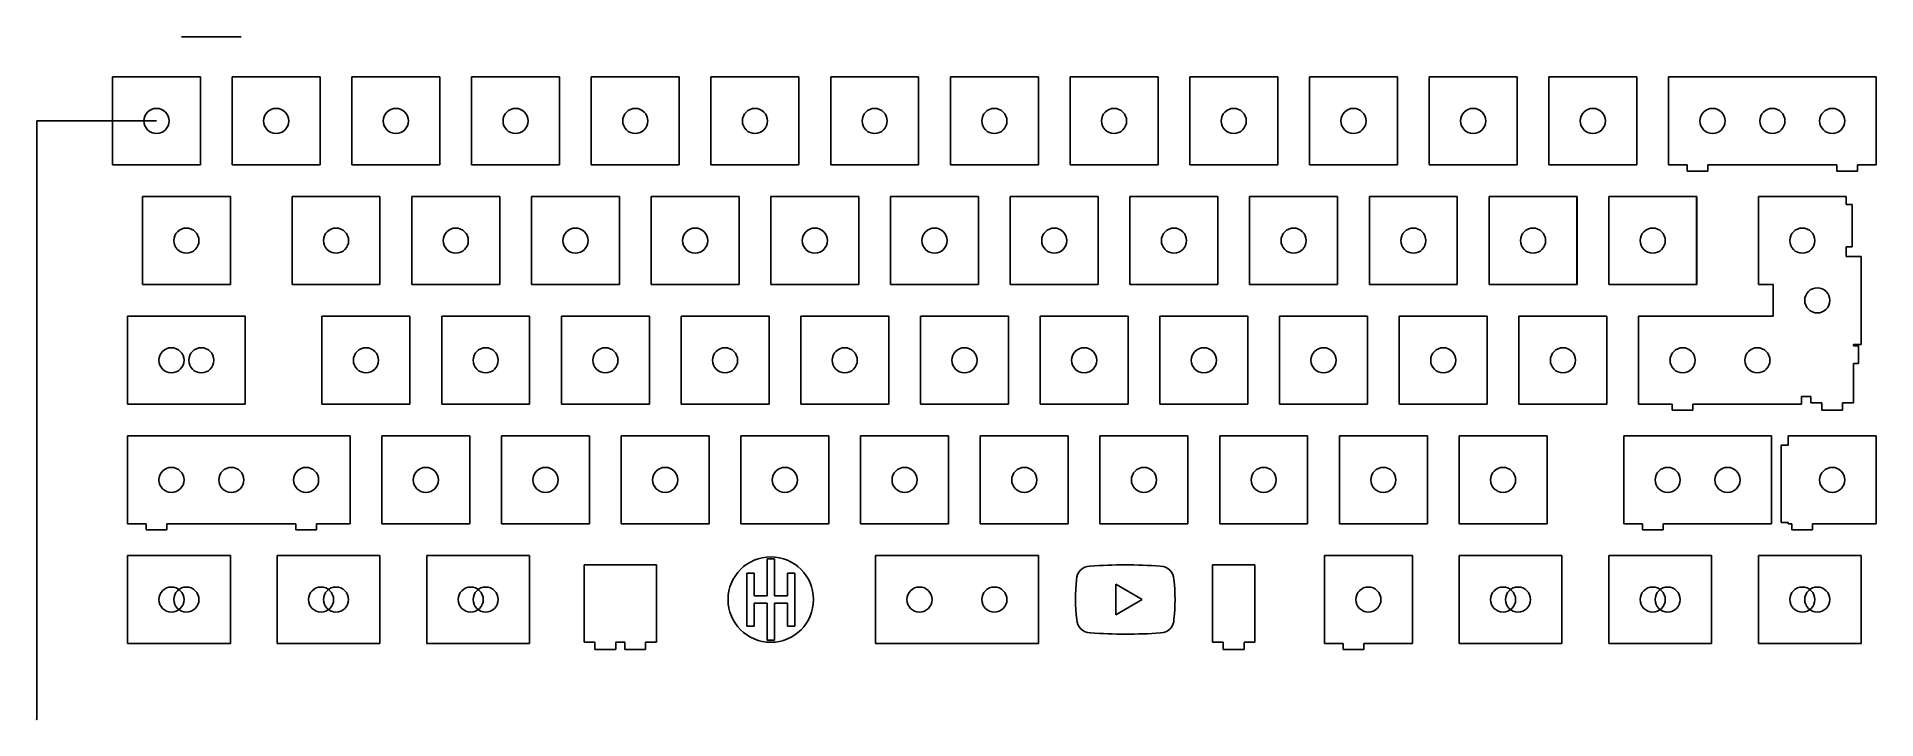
# Model space of a CAD drawing. Extents: x 0 to 293, y 0 to 109.
import ezdxf

# ---------------------------------------------------------------- set-up
doc = ezdxf.new("R2010")
doc.units = 0
doc.header["$MEASUREMENT"] = 0

msp = doc.modelspace()

# ---------------------------------------------------------------- linework, layer by layer
at = {"linetype": 'Continuous'}
for p, q in [((23.05, 108.65), (32.55, 108.65)), ((0, 0), (0, 95.25)), ((0, 95.25), (19.05, 95.25)), ((116.25, 19.62), (116.25, 25.52)), ((116.25, 25.52), (116.82, 25.52)), ((117.39, 25.52), (116.82, 25.52)), ((117.39, 19.62), (117.39, 25.52)), ((113.03, 23.26), (114.16, 23.26)), ((113.03, 19.05), (113.03, 23.26)), ((114.16, 23.26), (114.16, 19.62)), ((120.62, 23.26), (119.48, 23.26)), ((119.48, 23.26), (119.48, 19.62)), ((120.62, 19.05), (120.62, 23.26)), ((171.71, 16.61), (171.71, 21.49)), ((175.93, 19.05), (171.71, 21.49)), ((113.03, 19.05), (113.03, 14.84)), ((114.16, 19.62), (116.25, 19.62)), ((114.16, 14.84), (114.16, 18.48)), ((114.16, 18.48), (116.25, 18.48)), ((116.25, 18.48), (116.25, 12.58)), ((119.48, 19.62), (117.39, 19.62)), ((119.48, 18.48), (117.39, 18.48)), ((117.39, 18.48), (117.39, 12.58)), ((119.48, 14.84), (119.48, 18.48)), ((120.62, 19.05), (120.62, 14.84)), ((171.71, 16.61), (175.93, 19.05)), ((113.03, 14.84), (114.16, 14.84)), ((120.62, 14.84), (119.48, 14.84)), ((116.25, 12.58), (116.82, 12.58)), ((117.39, 12.58), (116.82, 12.58))]:
    msp.add_line(p, q, dxfattribs=at)
at = {"color": 0}
for p, q in [((12.05, 102.25), (26.05, 102.25)), ((12.05, 88.25), (12.05, 102.25)), ((26.05, 102.25), (26.05, 88.25)), ((31.1, 102.25), (45.1, 102.25)), ((31.1, 88.25), (31.1, 102.25)), ((31.1, 102.25), (45.1, 102.25)), ((31.1, 88.25), (31.1, 102.25)), ((45.1, 102.25), (45.1, 88.25)), ((45.1, 102.25), (45.1, 88.25)), ((50.15, 102.25), (64.15, 102.25)), ((50.15, 88.25), (50.15, 102.25)), ((50.15, 102.25), (64.15, 102.25)), ((50.15, 88.25), (50.15, 102.25)), ((64.15, 102.25), (64.15, 88.25)), ((64.15, 102.25), (64.15, 88.25)), ((69.2, 102.25), (83.2, 102.25)), ((69.2, 88.25), (69.2, 102.25)), ((69.2, 102.25), (83.2, 102.25)), ((69.2, 88.25), (69.2, 102.25)), ((83.2, 102.25), (83.2, 88.25)), ((83.2, 102.25), (83.2, 88.25)), ((88.25, 102.25), (102.25, 102.25)), ((88.25, 88.25), (88.25, 102.25)), ((88.25, 102.25), (102.25, 102.25)), ((88.25, 88.25), (88.25, 102.25)), ((102.25, 102.25), (102.25, 88.25)), ((102.25, 102.25), (102.25, 88.25)), ((107.3, 102.25), (121.3, 102.25)), ((107.3, 88.25), (107.3, 102.25)), ((107.3, 102.25), (121.3, 102.25)), ((107.3, 88.25), (107.3, 102.25)), ((121.3, 102.25), (121.3, 88.25)), ((121.3, 102.25), (121.3, 88.25)), ((126.35, 102.25), (140.35, 102.25)), ((126.35, 88.25), (126.35, 102.25)), ((126.35, 102.25), (140.35, 102.25)), ((126.35, 88.25), (126.35, 102.25)), ((140.35, 102.25), (140.35, 88.25)), ((140.35, 102.25), (140.35, 88.25)), ((145.4, 102.25), (159.4, 102.25)), ((145.4, 88.25), (145.4, 102.25)), ((145.4, 102.25), (159.4, 102.25)), ((145.4, 88.25), (145.4, 102.25)), ((159.4, 102.25), (159.4, 88.25)), ((159.4, 102.25), (159.4, 88.25)), ((164.45, 102.25), (178.45, 102.25)), ((164.45, 88.25), (164.45, 102.25)), ((164.45, 102.25), (178.45, 102.25)), ((164.45, 88.25), (164.45, 102.25)), ((178.45, 102.25), (178.45, 88.25)), ((178.45, 102.25), (178.45, 88.25)), ((183.5, 102.25), (197.5, 102.25)), ((183.5, 88.25), (183.5, 102.25)), ((183.5, 102.25), (197.5, 102.25)), ((183.5, 88.25), (183.5, 102.25)), ((197.5, 102.25), (197.5, 88.25)), ((197.5, 102.25), (197.5, 88.25)), ((202.55, 102.25), (216.55, 102.25)), ((202.55, 88.25), (202.55, 102.25)), ((202.55, 102.25), (216.55, 102.25)), ((202.55, 88.25), (202.55, 102.25)), ((216.55, 102.25), (216.55, 88.25)), ((216.55, 102.25), (216.55, 88.25)), ((221.6, 102.25), (235.6, 102.25)), ((221.6, 88.25), (221.6, 102.25)), ((221.6, 102.25), (235.6, 102.25)), ((221.6, 88.25), (221.6, 102.25)), ((235.6, 102.25), (235.6, 88.25)), ((235.6, 102.25), (235.6, 88.25)), ((240.65, 102.25), (254.65, 102.25)), ((240.65, 88.25), (240.65, 102.25)), ((240.65, 102.25), (254.65, 102.25)), ((240.65, 88.25), (240.65, 102.25)), ((254.65, 102.25), (254.65, 88.25)), ((254.65, 102.25), (254.65, 88.25)), ((259.7, 102.25), (259.7, 88.25)), ((292.75, 102.25), (259.7, 102.25)), ((259.7, 88.25), (259.7, 102.25)), ((292.75, 88.25), (292.75, 102.25)), ((292.75, 102.25), (292.75, 88.25)), ((292.75, 102.25), (292.75, 88.25)), ((26.05, 88.25), (12.05, 88.25)), ((45.1, 88.25), (31.1, 88.25)), ((45.1, 88.25), (31.1, 88.25)), ((64.15, 88.25), (50.15, 88.25)), ((64.15, 88.25), (50.15, 88.25)), ((83.2, 88.25), (69.2, 88.25)), ((83.2, 88.25), (69.2, 88.25)), ((102.25, 88.25), (88.25, 88.25)), ((102.25, 88.25), (88.25, 88.25)), ((121.3, 88.25), (107.3, 88.25)), ((121.3, 88.25), (107.3, 88.25)), ((140.35, 88.25), (126.35, 88.25)), ((140.35, 88.25), (126.35, 88.25)), ((159.4, 88.25), (145.4, 88.25)), ((159.4, 88.25), (145.4, 88.25)), ((178.45, 88.25), (164.45, 88.25)), ((178.45, 88.25), (164.45, 88.25)), ((197.5, 88.25), (183.5, 88.25)), ((197.5, 88.25), (183.5, 88.25)), ((216.55, 88.25), (202.55, 88.25)), ((216.55, 88.25), (202.55, 88.25)), ((235.6, 88.25), (221.6, 88.25)), ((235.6, 88.25), (221.6, 88.25)), ((254.65, 88.25), (240.65, 88.25)), ((254.65, 88.25), (240.65, 88.25)), ((259.7, 88.25), (262.67, 88.25)), ((262.67, 88.25), (262.67, 87.28)), ((265.97, 87.28), (265.97, 88.25)), ((265.97, 88.25), (286.48, 88.25)), ((286.48, 88.25), (286.48, 87.28)), ((289.77, 87.28), (289.77, 88.25)), ((289.77, 88.25), (292.75, 88.25)), ((262.67, 87.28), (265.97, 87.28)), ((286.48, 87.28), (289.77, 87.28)), ((16.81, 83.2), (30.81, 83.2)), ((16.81, 69.2), (16.81, 83.2)), ((16.81, 83.2), (30.81, 83.2)), ((16.81, 69.2), (16.81, 83.2)), ((30.81, 83.2), (30.81, 69.2)), ((30.81, 83.2), (30.81, 69.2)), ((40.63, 83.2), (54.62, 83.2)), ((40.63, 69.2), (40.63, 83.2)), ((40.63, 83.2), (54.62, 83.2)), ((40.63, 69.2), (40.63, 83.2)), ((54.62, 83.2), (54.62, 69.2)), ((54.62, 83.2), (54.62, 69.2)), ((59.68, 83.2), (73.67, 83.2)), ((59.68, 69.2), (59.68, 83.2)), ((59.68, 83.2), (73.67, 83.2)), ((59.68, 69.2), (59.68, 83.2)), ((73.67, 83.2), (73.67, 69.2)), ((73.67, 83.2), (73.67, 69.2)), ((78.73, 83.2), (92.72, 83.2)), ((78.73, 69.2), (78.73, 83.2)), ((78.73, 83.2), (92.72, 83.2)), ((78.73, 69.2), (78.73, 83.2)), ((92.72, 83.2), (92.72, 69.2)), ((92.72, 83.2), (92.72, 69.2)), ((97.78, 83.2), (111.77, 83.2)), ((97.78, 69.2), (97.78, 83.2)), ((97.78, 83.2), (111.77, 83.2)), ((97.78, 69.2), (97.78, 83.2)), ((111.77, 83.2), (111.77, 69.2)), ((111.77, 83.2), (111.77, 69.2)), ((116.83, 83.2), (130.82, 83.2)), ((116.83, 69.2), (116.83, 83.2)), ((116.83, 83.2), (130.83, 83.2)), ((116.83, 69.2), (116.83, 83.2)), ((130.82, 83.2), (130.82, 69.2)), ((130.83, 83.2), (130.83, 69.2)), ((135.88, 83.2), (149.87, 83.2)), ((135.88, 69.2), (135.88, 83.2)), ((135.88, 83.2), (149.88, 83.2)), ((135.88, 69.2), (135.88, 83.2)), ((149.87, 83.2), (149.87, 69.2)), ((149.88, 83.2), (149.88, 69.2)), ((154.93, 83.2), (168.92, 83.2)), ((154.93, 69.2), (154.93, 83.2)), ((154.93, 83.2), (168.93, 83.2)), ((154.93, 69.2), (154.93, 83.2)), ((168.92, 83.2), (168.92, 69.2)), ((168.93, 83.2), (168.93, 69.2)), ((173.98, 83.2), (187.97, 83.2)), ((173.98, 69.2), (173.98, 83.2)), ((173.98, 83.2), (187.98, 83.2)), ((173.98, 69.2), (173.98, 83.2)), ((187.97, 83.2), (187.97, 69.2)), ((187.98, 83.2), (187.98, 69.2)), ((193.03, 83.2), (207.02, 83.2)), ((193.03, 69.2), (193.03, 83.2)), ((193.03, 83.2), (207.03, 83.2)), ((193.03, 69.2), (193.03, 83.2)), ((207.02, 83.2), (207.02, 69.2)), ((207.03, 83.2), (207.03, 69.2)), ((212.08, 83.2), (226.07, 83.2)), ((212.08, 69.2), (212.08, 83.2)), ((212.08, 83.2), (226.08, 83.2)), ((212.08, 69.2), (212.08, 83.2)), ((226.07, 83.2), (226.07, 69.2)), ((226.08, 83.2), (226.08, 69.2)), ((231.13, 83.2), (245.12, 83.2)), ((231.13, 69.2), (231.13, 83.2)), ((231.13, 83.2), (245.13, 83.2)), ((231.13, 69.2), (231.13, 83.2)), ((245.12, 83.2), (245.12, 69.2)), ((245.13, 83.2), (245.13, 69.2)), ((250.18, 83.2), (264.17, 83.2)), ((250.18, 69.2), (250.18, 83.2)), ((250.18, 83.2), (264.18, 83.2)), ((250.18, 69.2), (250.18, 83.2)), ((264.17, 83.2), (264.17, 69.2)), ((264.18, 83.2), (264.18, 69.2)), ((273.99, 83.2), (273.99, 69.2)), ((287.99, 83.2), (273.99, 83.2)), ((273.99, 83.2), (287.99, 83.2)), ((273.99, 69.2), (273.99, 83.2)), ((287.99, 81.95), (287.99, 83.2)), ((288.9, 81.95), (287.99, 81.95)), ((288.9, 75.2), (288.9, 81.95)), ((287.99, 73.67), (287.99, 75.2)), ((287.99, 75.2), (288.9, 75.2)), ((290.37, 73.67), (287.99, 73.67)), ((290.37, 59.68), (290.37, 73.67)), ((290.37, 73.67), (290.37, 59.68)), ((30.81, 69.2), (16.81, 69.2)), ((30.81, 69.2), (16.81, 69.2)), ((54.62, 69.2), (40.63, 69.2)), ((54.62, 69.2), (40.63, 69.2)), ((73.67, 69.2), (59.68, 69.2)), ((73.67, 69.2), (59.68, 69.2)), ((92.72, 69.2), (78.73, 69.2)), ((92.72, 69.2), (78.73, 69.2)), ((111.77, 69.2), (97.78, 69.2)), ((111.77, 69.2), (97.78, 69.2)), ((130.82, 69.2), (116.83, 69.2)), ((130.83, 69.2), (116.83, 69.2)), ((149.87, 69.2), (135.88, 69.2)), ((149.88, 69.2), (135.88, 69.2)), ((168.92, 69.2), (154.93, 69.2)), ((168.93, 69.2), (154.93, 69.2)), ((187.97, 69.2), (173.98, 69.2)), ((187.98, 69.2), (173.98, 69.2)), ((207.02, 69.2), (193.03, 69.2)), ((207.03, 69.2), (193.03, 69.2)), ((226.07, 69.2), (212.08, 69.2)), ((226.08, 69.2), (212.08, 69.2)), ((245.12, 69.2), (231.13, 69.2)), ((245.13, 69.2), (231.13, 69.2)), ((264.17, 69.2), (250.18, 69.2)), ((264.18, 69.2), (250.18, 69.2)), ((273.99, 69.2), (276.37, 69.2)), ((276.37, 69.2), (276.37, 64.15)), ((14.43, 64.15), (33.19, 64.15)), ((14.43, 50.15), (14.43, 64.15)), ((14.43, 64.15), (28.43, 64.15)), ((14.43, 50.15), (14.43, 64.15)), ((19.19, 64.15), (33.19, 64.15)), ((33.19, 64.15), (33.19, 50.15)), ((33.19, 64.15), (33.19, 50.15)), ((45.39, 64.15), (59.39, 64.15)), ((45.39, 50.15), (45.39, 64.15)), ((45.39, 64.15), (59.39, 64.15)), ((45.39, 50.15), (45.39, 64.15)), ((59.39, 64.15), (59.39, 50.15)), ((59.39, 64.15), (59.39, 50.15)), ((64.44, 64.15), (78.44, 64.15)), ((64.44, 50.15), (64.44, 64.15)), ((64.44, 64.15), (78.44, 64.15)), ((64.44, 50.15), (64.44, 64.15)), ((78.44, 64.15), (78.44, 50.15)), ((78.44, 64.15), (78.44, 50.15)), ((83.49, 64.15), (97.49, 64.15)), ((83.49, 50.15), (83.49, 64.15)), ((83.49, 64.15), (97.49, 64.15)), ((83.49, 50.15), (83.49, 64.15)), ((97.49, 64.15), (97.49, 50.15)), ((97.49, 64.15), (97.49, 50.15)), ((102.54, 64.15), (116.54, 64.15)), ((102.54, 50.15), (102.54, 64.15)), ((102.54, 64.15), (116.54, 64.15)), ((102.54, 50.15), (102.54, 64.15)), ((116.54, 64.15), (116.54, 50.15)), ((116.54, 64.15), (116.54, 50.15)), ((121.59, 64.15), (135.59, 64.15)), ((121.59, 50.15), (121.59, 64.15)), ((121.59, 64.15), (135.59, 64.15)), ((121.59, 50.15), (121.59, 64.15)), ((135.59, 64.15), (135.59, 50.15)), ((135.59, 64.15), (135.59, 50.15)), ((140.64, 64.15), (154.64, 64.15)), ((140.64, 50.15), (140.64, 64.15)), ((140.64, 64.15), (154.64, 64.15)), ((140.64, 50.15), (140.64, 64.15)), ((154.64, 64.15), (154.64, 50.15)), ((154.64, 64.15), (154.64, 50.15)), ((159.69, 64.15), (173.69, 64.15)), ((159.69, 50.15), (159.69, 64.15)), ((159.69, 64.15), (173.69, 64.15)), ((159.69, 50.15), (159.69, 64.15)), ((173.69, 64.15), (173.69, 50.15)), ((173.69, 64.15), (173.69, 50.15)), ((178.74, 64.15), (192.74, 64.15)), ((178.74, 50.15), (178.74, 64.15)), ((178.74, 64.15), (192.74, 64.15)), ((178.74, 50.15), (178.74, 64.15)), ((192.74, 64.15), (192.74, 50.15)), ((192.74, 64.15), (192.74, 50.15)), ((197.79, 64.15), (211.79, 64.15)), ((197.79, 50.15), (197.79, 64.15)), ((197.79, 64.15), (211.79, 64.15)), ((197.79, 50.15), (197.79, 64.15)), ((211.79, 64.15), (211.79, 50.15)), ((211.79, 64.15), (211.79, 50.15)), ((216.84, 64.15), (230.84, 64.15)), ((216.84, 50.15), (216.84, 64.15)), ((216.84, 64.15), (230.84, 64.15)), ((216.84, 50.15), (216.84, 64.15)), ((230.84, 64.15), (230.84, 50.15)), ((230.84, 64.15), (230.84, 50.15)), ((235.89, 64.15), (249.89, 64.15)), ((235.89, 50.15), (235.89, 64.15)), ((235.89, 64.15), (249.89, 64.15)), ((235.89, 50.15), (235.89, 64.15)), ((249.89, 64.15), (249.89, 50.15)), ((249.89, 64.15), (249.89, 50.15)), ((276.37, 64.15), (254.94, 64.15)), ((254.94, 64.15), (254.94, 50.15)), ((254.94, 50.15), (254.94, 64.15)), ((289.12, 59.45), (289.12, 59.68)), ((289.12, 59.68), (290.37, 59.68)), ((289.94, 59.45), (289.12, 59.45)), ((289.94, 56.65), (289.94, 59.45)), ((289.12, 50.38), (289.12, 56.65)), ((289.12, 56.65), (289.94, 56.65)), ((33.19, 50.15), (14.43, 50.15)), ((28.43, 50.15), (14.43, 50.15)), ((33.19, 50.15), (19.19, 50.15)), ((59.39, 50.15), (45.39, 50.15)), ((59.39, 50.15), (45.39, 50.15)), ((78.44, 50.15), (64.44, 50.15)), ((78.44, 50.15), (64.44, 50.15)), ((97.49, 50.15), (83.49, 50.15)), ((97.49, 50.15), (83.49, 50.15)), ((116.54, 50.15), (102.54, 50.15)), ((116.54, 50.15), (102.54, 50.15)), ((135.59, 50.15), (121.59, 50.15)), ((135.59, 50.15), (121.59, 50.15)), ((154.64, 50.15), (140.64, 50.15)), ((154.64, 50.15), (140.64, 50.15)), ((173.69, 50.15), (159.69, 50.15)), ((173.69, 50.15), (159.69, 50.15)), ((192.74, 50.15), (178.74, 50.15)), ((192.74, 50.15), (178.74, 50.15)), ((211.79, 50.15), (197.79, 50.15)), ((211.79, 50.15), (197.79, 50.15)), ((230.84, 50.15), (216.84, 50.15)), ((230.84, 50.15), (216.84, 50.15)), ((249.89, 50.15), (235.89, 50.15)), ((249.89, 50.15), (235.89, 50.15)), ((254.94, 50.15), (260.29, 50.15)), ((260.29, 50.15), (260.29, 49.18)), ((263.59, 49.18), (263.59, 50.15)), ((263.59, 50.15), (280.84, 50.15)), ((280.84, 50.15), (280.84, 51.4)), ((280.84, 51.4), (282.37, 51.4)), ((282.37, 51.4), (282.37, 50.38)), ((282.37, 50.38), (284.09, 50.38)), ((284.09, 50.38), (284.09, 49.18)), ((287.39, 49.18), (287.39, 50.38)), ((287.39, 50.38), (289.12, 50.38)), ((260.29, 49.18), (263.59, 49.18)), ((284.09, 49.18), (287.39, 49.18)), ((14.43, 45.1), (14.43, 31.1)), ((49.86, 45.1), (14.43, 45.1)), ((14.43, 45.1), (28.43, 45.1)), ((14.43, 31.1), (14.43, 45.1)), ((35.86, 45.1), (49.86, 45.1)), ((49.86, 31.1), (49.86, 45.1)), ((49.86, 45.1), (49.86, 31.1)), ((54.91, 45.1), (68.91, 45.1)), ((54.91, 31.1), (54.91, 45.1)), ((54.91, 45.1), (68.91, 45.1)), ((54.91, 31.1), (54.91, 45.1)), ((68.91, 45.1), (68.91, 31.1)), ((68.91, 45.1), (68.91, 31.1)), ((73.96, 45.1), (87.96, 45.1)), ((73.96, 31.1), (73.96, 45.1)), ((73.96, 45.1), (87.96, 45.1)), ((73.96, 31.1), (73.96, 45.1)), ((87.96, 45.1), (87.96, 31.1)), ((87.96, 45.1), (87.96, 31.1)), ((93.01, 45.1), (107.01, 45.1)), ((93.01, 31.1), (93.01, 45.1)), ((93.01, 45.1), (107.01, 45.1)), ((93.01, 31.1), (93.01, 45.1)), ((107.01, 45.1), (107.01, 31.1)), ((107.01, 45.1), (107.01, 31.1)), ((112.06, 45.1), (126.06, 45.1)), ((112.06, 31.1), (112.06, 45.1)), ((112.06, 45.1), (126.06, 45.1)), ((112.06, 31.1), (112.06, 45.1)), ((126.06, 45.1), (126.06, 31.1)), ((126.06, 45.1), (126.06, 31.1)), ((131.11, 45.1), (145.11, 45.1)), ((131.11, 31.1), (131.11, 45.1)), ((131.11, 45.1), (145.11, 45.1)), ((131.11, 31.1), (131.11, 45.1)), ((145.11, 45.1), (145.11, 31.1)), ((145.11, 45.1), (145.11, 31.1)), ((150.16, 45.1), (164.16, 45.1)), ((150.16, 31.1), (150.16, 45.1)), ((150.16, 45.1), (164.16, 45.1)), ((150.16, 31.1), (150.16, 45.1)), ((164.16, 45.1), (164.16, 31.1)), ((164.16, 45.1), (164.16, 31.1)), ((169.21, 45.1), (183.21, 45.1)), ((169.21, 31.1), (169.21, 45.1)), ((169.21, 45.1), (183.21, 45.1)), ((169.21, 31.1), (169.21, 45.1)), ((183.21, 45.1), (183.21, 31.1)), ((183.21, 45.1), (183.21, 31.1)), ((188.26, 45.1), (202.26, 45.1)), ((188.26, 31.1), (188.26, 45.1)), ((188.26, 45.1), (202.26, 45.1)), ((188.26, 31.1), (188.26, 45.1)), ((202.26, 45.1), (202.26, 31.1)), ((202.26, 45.1), (202.26, 31.1)), ((207.31, 45.1), (221.31, 45.1)), ((207.31, 31.1), (207.31, 45.1)), ((207.31, 45.1), (221.31, 45.1)), ((207.31, 31.1), (207.31, 45.1)), ((221.31, 45.1), (221.31, 31.1)), ((221.31, 45.1), (221.31, 31.1)), ((226.36, 45.1), (240.36, 45.1)), ((226.36, 31.1), (226.36, 45.1)), ((226.36, 45.1), (240.36, 45.1)), ((226.36, 31.1), (226.36, 45.1)), ((240.36, 45.1), (240.36, 31.1)), ((240.36, 45.1), (240.36, 31.1)), ((252.56, 45.1), (252.56, 31.1)), ((276.08, 45.1), (252.56, 45.1)), ((252.56, 45.1), (266.56, 45.1)), ((252.56, 31.1), (252.56, 45.1)), ((262.08, 45.1), (276.08, 45.1)), ((276.08, 40.4), (276.08, 45.1)), ((292.75, 45.1), (278.75, 45.1)), ((278.75, 45.1), (278.75, 43.63)), ((278.75, 45.1), (292.75, 45.1)), ((292.75, 31.1), (292.75, 45.1)), ((292.75, 45.1), (292.75, 31.1)), ((278.75, 43.63), (277.61, 43.63)), ((277.61, 43.63), (277.61, 40.4)), ((276.08, 31.1), (276.08, 40.4)), ((277.61, 40.4), (277.61, 31.33)), ((14.43, 31.1), (17.41, 31.1)), ((17.41, 31.1), (17.41, 30.13)), ((17.41, 30.13), (20.71, 30.13)), ((20.71, 30.13), (20.71, 31.1)), ((20.71, 31.1), (41.21, 31.1)), ((41.21, 31.1), (41.21, 30.13)), ((41.21, 30.13), (44.51, 30.13)), ((44.51, 30.13), (44.51, 31.1)), ((44.51, 31.1), (49.86, 31.1)), ((68.91, 31.1), (54.91, 31.1)), ((68.91, 31.1), (54.91, 31.1)), ((87.96, 31.1), (73.96, 31.1)), ((87.96, 31.1), (73.96, 31.1)), ((107.01, 31.1), (93.01, 31.1)), ((107.01, 31.1), (93.01, 31.1)), ((126.06, 31.1), (112.06, 31.1)), ((126.06, 31.1), (112.06, 31.1)), ((145.11, 31.1), (131.11, 31.1)), ((145.11, 31.1), (131.11, 31.1)), ((164.16, 31.1), (150.16, 31.1)), ((164.16, 31.1), (150.16, 31.1)), ((183.21, 31.1), (169.21, 31.1)), ((183.21, 31.1), (169.21, 31.1)), ((202.26, 31.1), (188.26, 31.1)), ((202.26, 31.1), (188.26, 31.1)), ((221.31, 31.1), (207.31, 31.1)), ((221.31, 31.1), (207.31, 31.1)), ((240.36, 31.1), (226.36, 31.1)), ((240.36, 31.1), (226.36, 31.1)), ((252.56, 31.1), (255.53, 31.1)), ((255.53, 31.1), (255.53, 30.13)), ((255.53, 30.13), (258.83, 30.13)), ((258.83, 30.13), (258.83, 31.1)), ((258.83, 31.1), (276.08, 31.1)), ((276.08, 31.1), (262.08, 31.1)), ((277.61, 31.33), (278.75, 31.33)), ((278.75, 31.33), (278.75, 31.1)), ((278.75, 31.1), (279.33, 31.1)), ((279.33, 31.1), (279.33, 30.13)), ((279.33, 30.13), (282.63, 30.13)), ((282.63, 30.13), (282.63, 31.1)), ((282.63, 31.1), (292.75, 31.1)), ((14.43, 26.05), (30.81, 26.05)), ((14.43, 12.05), (14.43, 26.05)), ((14.43, 26.05), (28.43, 26.05)), ((14.43, 12.05), (14.43, 26.05)), ((16.81, 26.05), (30.81, 26.05)), ((30.81, 26.05), (30.81, 12.05)), ((30.81, 26.05), (30.81, 12.05)), ((38.24, 26.05), (54.62, 26.05)), ((38.24, 12.05), (38.24, 26.05)), ((38.24, 26.05), (52.24, 26.05)), ((38.24, 12.05), (38.24, 26.05)), ((40.63, 26.05), (54.62, 26.05)), ((54.62, 26.05), (54.62, 12.05)), ((54.62, 26.05), (54.62, 12.05)), ((62.06, 26.05), (78.44, 26.05)), ((62.06, 12.05), (62.06, 26.05)), ((62.06, 26.05), (76.06, 26.05)), ((62.06, 12.05), (62.06, 26.05)), ((64.44, 26.05), (78.44, 26.05)), ((78.44, 26.05), (78.44, 12.05)), ((78.44, 26.05), (78.44, 12.05)), ((98.63, 24.58), (87.12, 24.58)), ((87.12, 24.58), (87.12, 21.35)), ((98.63, 16.75), (98.63, 24.58)), ((133.49, 26.05), (133.49, 16.75)), ((159.4, 26.05), (133.49, 26.05)), ((133.49, 26.05), (147.49, 26.05)), ((145.4, 26.05), (159.4, 26.05)), ((159.4, 16.75), (159.4, 26.05)), ((193.87, 24.58), (187.12, 24.58)), ((187.12, 24.58), (187.12, 16.75)), ((193.87, 16.75), (193.87, 24.58)), ((218.93, 26.05), (204.93, 26.05)), ((204.93, 26.05), (204.93, 16.75)), ((204.93, 26.05), (218.93, 26.05)), ((218.93, 12.05), (218.93, 26.05)), ((218.93, 26.05), (218.93, 12.05)), ((226.36, 26.05), (242.74, 26.05)), ((226.36, 12.05), (226.36, 26.05)), ((226.36, 26.05), (240.36, 26.05)), ((226.36, 12.05), (226.36, 26.05)), ((228.74, 26.05), (242.74, 26.05)), ((242.74, 26.05), (242.74, 12.05)), ((242.74, 26.05), (242.74, 12.05)), ((250.18, 26.05), (266.56, 26.05)), ((250.18, 12.05), (250.18, 26.05)), ((250.18, 26.05), (264.18, 26.05)), ((250.18, 12.05), (250.18, 26.05)), ((252.56, 26.05), (266.56, 26.05)), ((266.56, 26.05), (266.56, 12.05)), ((266.56, 26.05), (266.56, 12.05)), ((273.99, 26.05), (290.37, 26.05)), ((273.99, 12.05), (273.99, 26.05)), ((273.99, 26.05), (287.99, 26.05)), ((273.99, 12.05), (273.99, 26.05)), ((276.37, 26.05), (290.37, 26.05)), ((290.37, 26.05), (290.37, 12.05)), ((290.37, 26.05), (290.37, 12.05)), ((87.12, 21.35), (87.12, 12.28)), ((98.63, 12.28), (98.63, 16.75)), ((133.49, 16.75), (133.49, 12.05)), ((159.4, 12.05), (159.4, 16.75)), ((187.12, 16.75), (187.12, 12.28)), ((193.87, 12.28), (193.87, 16.75)), ((204.93, 16.75), (204.93, 12.05)), ((30.81, 12.05), (14.43, 12.05)), ((28.43, 12.05), (14.43, 12.05)), ((30.81, 12.05), (16.81, 12.05)), ((54.62, 12.05), (38.24, 12.05)), ((52.24, 12.05), (38.24, 12.05)), ((54.62, 12.05), (40.63, 12.05)), ((78.44, 12.05), (62.06, 12.05)), ((76.06, 12.05), (62.06, 12.05)), ((78.44, 12.05), (64.44, 12.05)), ((87.12, 12.28), (88.84, 12.28)), ((88.84, 12.28), (88.84, 11.08)), ((92.14, 11.08), (92.14, 12.28)), ((92.14, 12.28), (93.6, 12.28)), ((93.6, 12.28), (93.6, 11.08)), ((96.9, 11.08), (96.9, 12.28)), ((96.9, 12.28), (98.63, 12.28)), ((133.49, 12.05), (159.4, 12.05)), ((147.49, 12.05), (133.49, 12.05)), ((159.4, 12.05), (145.4, 12.05)), ((187.12, 12.28), (188.84, 12.28)), ((188.84, 12.28), (188.84, 11.08)), ((192.14, 11.08), (192.14, 12.28)), ((192.14, 12.28), (193.87, 12.28)), ((204.93, 12.05), (207.9, 12.05)), ((207.9, 12.05), (207.9, 11.08)), ((211.2, 11.08), (211.2, 12.05)), ((211.2, 12.05), (218.93, 12.05)), ((242.74, 12.05), (226.36, 12.05)), ((240.36, 12.05), (226.36, 12.05)), ((242.74, 12.05), (228.74, 12.05)), ((266.56, 12.05), (250.18, 12.05)), ((264.18, 12.05), (250.18, 12.05)), ((266.56, 12.05), (252.56, 12.05)), ((290.37, 12.05), (273.99, 12.05)), ((287.99, 12.05), (273.99, 12.05)), ((290.37, 12.05), (276.37, 12.05)), ((88.84, 11.08), (92.14, 11.08)), ((93.6, 11.08), (96.9, 11.08)), ((188.84, 11.08), (192.14, 11.08)), ((207.9, 11.08), (211.2, 11.08))]:
    msp.add_line(p, q, dxfattribs=at)
at = {"linetype": 'Continuous'}
for centre, radius in [((19.05, 95.25), 2), ((38.1, 95.25), 2), ((57.15, 95.25), 2), ((76.2, 95.25), 2), ((95.25, 95.25), 2), ((114.3, 95.25), 2), ((133.35, 95.25), 2), ((152.4, 95.25), 2), ((171.45, 95.25), 2), ((190.5, 95.25), 2), ((209.55, 95.25), 2), ((228.6, 95.25), 2), ((247.65, 95.25), 2), ((266.7, 95.25), 2), ((276.23, 95.25), 2), ((285.75, 95.25), 2), ((23.81, 76.2), 2), ((47.63, 76.2), 2), ((66.68, 76.2), 2), ((85.73, 76.2), 2), ((104.78, 76.2), 2), ((123.83, 76.2), 2), ((142.88, 76.2), 2), ((161.93, 76.2), 2), ((180.98, 76.2), 2), ((200.03, 76.2), 2), ((219.08, 76.2), 2), ((238.13, 76.2), 2), ((257.18, 76.2), 2), ((280.99, 76.2), 2), ((283.37, 66.68), 2), ((21.43, 57.15), 2), ((26.19, 57.15), 2), ((52.39, 57.15), 2), ((71.44, 57.15), 2), ((90.49, 57.15), 2), ((109.54, 57.15), 2), ((128.59, 57.15), 2), ((147.64, 57.15), 2), ((166.69, 57.15), 2), ((185.74, 57.15), 2), ((204.79, 57.15), 2), ((223.84, 57.15), 2), ((242.89, 57.15), 2), ((261.94, 57.15), 2), ((273.84, 57.15), 2), ((21.43, 38.1), 2), ((30.96, 38.1), 2), ((42.86, 38.1), 2), ((61.91, 38.1), 2), ((80.96, 38.1), 2), ((100.01, 38.1), 2), ((119.06, 38.1), 2), ((138.11, 38.1), 2), ((157.16, 38.1), 2), ((176.21, 38.1), 2), ((195.26, 38.1), 2), ((214.31, 38.1), 2), ((233.36, 38.1), 2), ((259.56, 38.1), 2), ((269.08, 38.1), 2), ((285.75, 38.1), 2), ((116.82, 19.05), 6.8), ((21.43, 19.05), 2), ((23.81, 19.05), 2), ((45.24, 19.05), 2), ((47.62, 19.05), 2), ((69.06, 19.05), 2), ((71.44, 19.05), 2), ((140.49, 19.05), 2), ((152.4, 19.05), 2), ((211.93, 19.05), 2), ((233.36, 19.05), 2), ((235.74, 19.05), 2), ((257.18, 19.05), 2), ((259.56, 19.05), 2), ((280.99, 19.05), 2), ((283.37, 19.05), 2)]:
    msp.add_circle(centre, radius, dxfattribs=at)
for centre, radius, start, end in [((167.62, 22.21), 2.15, 90, 180), ((173.23, -50.26), 74.83, 85.7212, 94.2943), ((178.83, 22.21), 2.15, 0.5538, 90.5538), ((192.44, 19.29), 27.12, 173.8077, 187.1799), ((154.04, 19.05), 27.12, 353.3738, 6.7461), ((167.68, 15.9), 2.15, 179.9736, 269.9736), ((178.84, 15.9), 2.15, 270.5802, 0.5802), ((173.31, 88.37), 74.83, 265.6793, 274.2523)]:
    msp.add_arc(centre, radius, start, end, dxfattribs=at)
msp.add_point((0, 0), dxfattribs=at)
msp.add_point((0, 0), dxfattribs=at)

doc.saveas('drawing.dxf')
